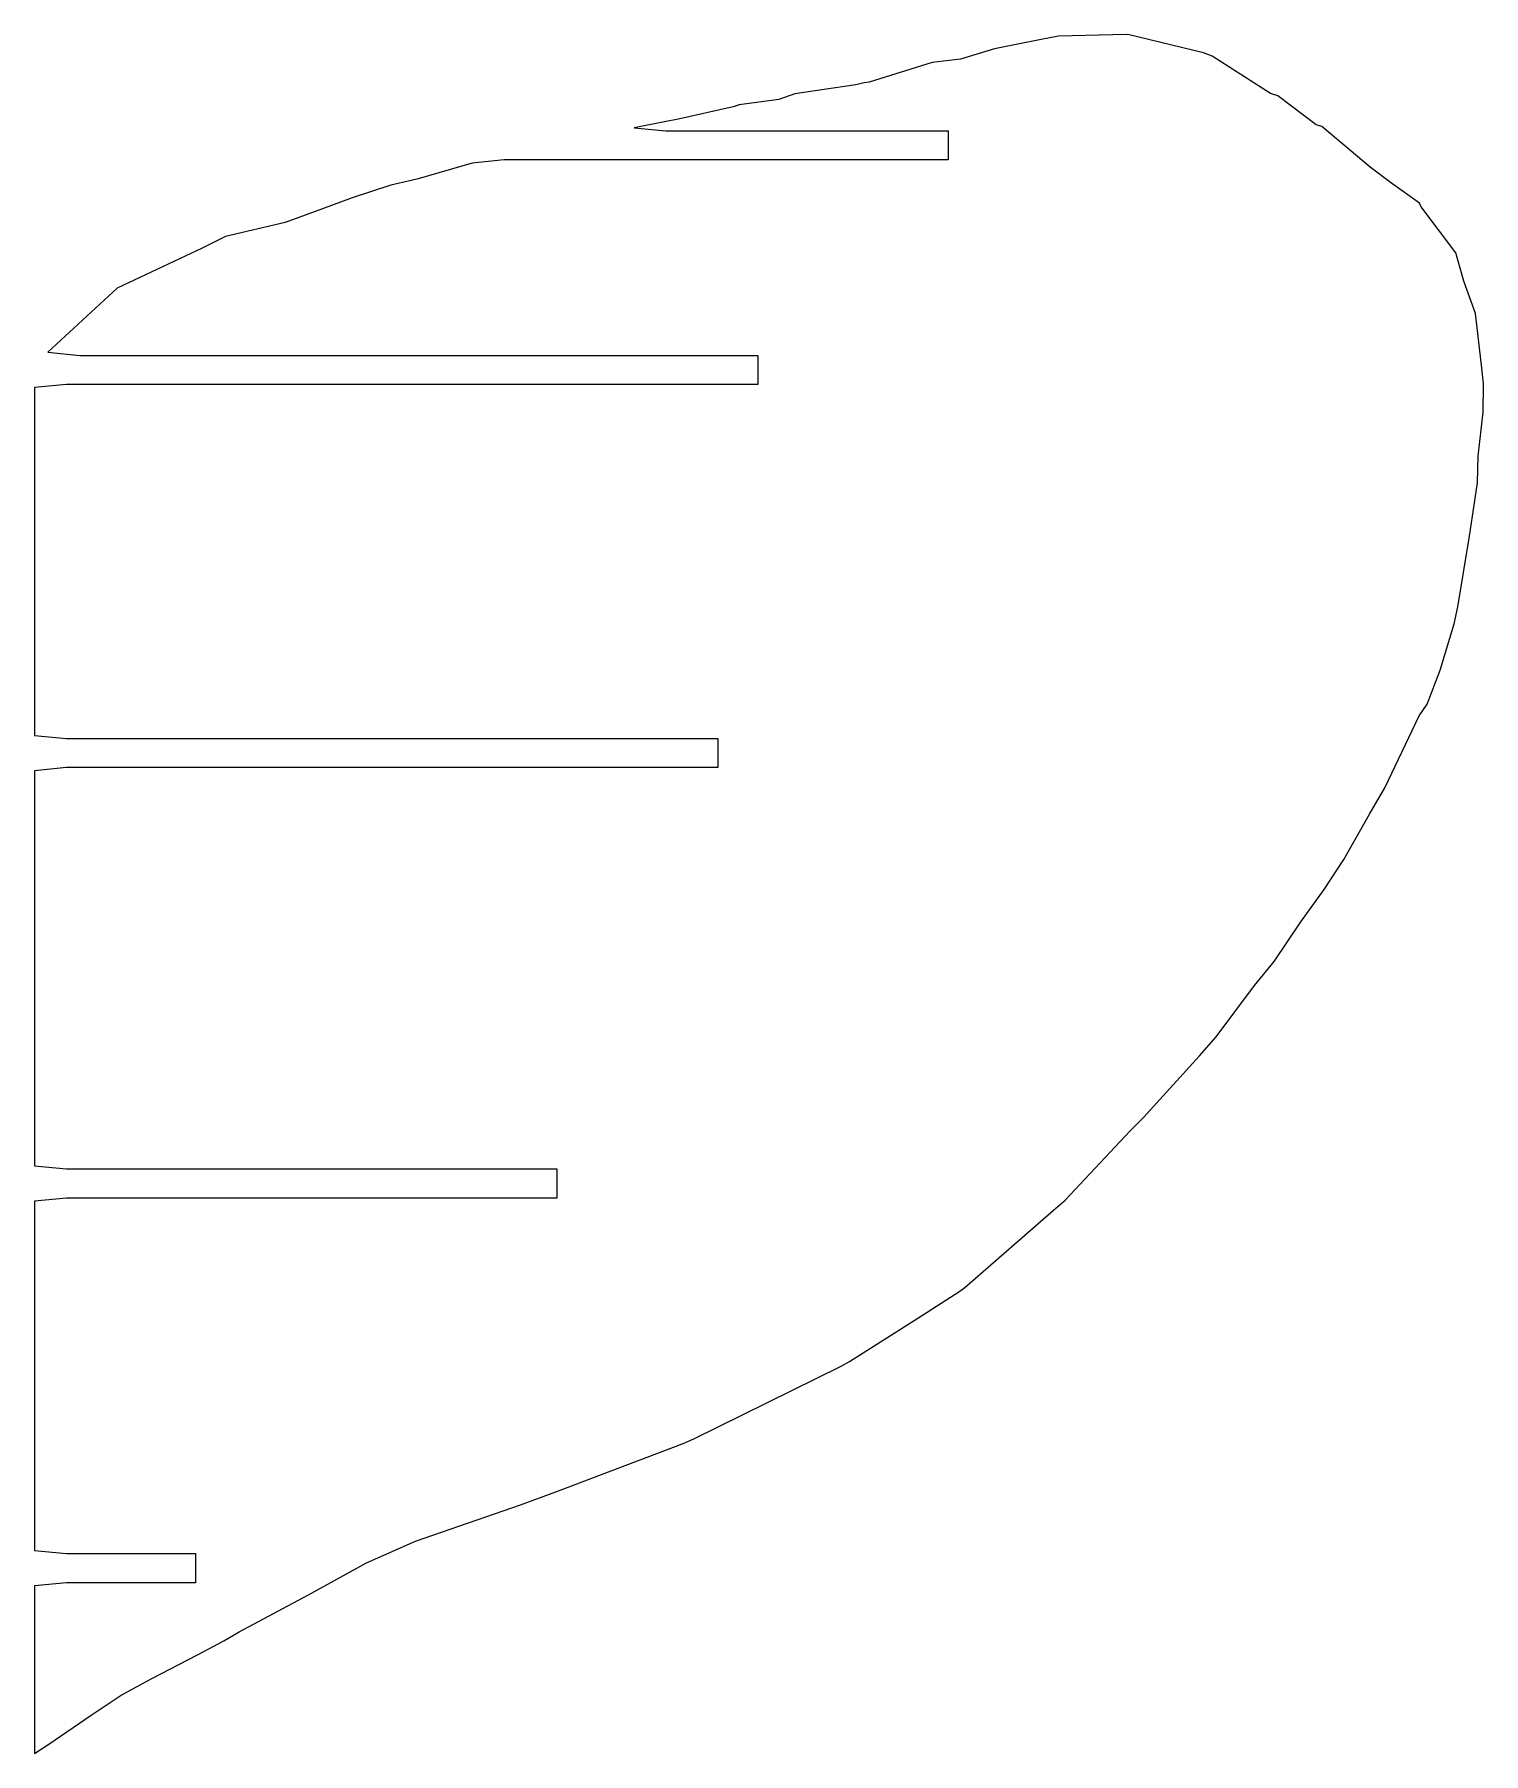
# Model space of a CAD drawing. Header units: inches. Extents: x -5 to 197, y 101 to 341.
import ezdxf

# ---------------------------------------------------------------- set-up
doc = ezdxf.new("R2010")
doc.units = ezdxf.units.IN
doc.header["$MEASUREMENT"] = 0
doc.layers.add('boundary', color=7, linetype='Continuous')

# ---------------------------------------------------------------- blocks, each defined once
blk = doc.blocks.new('block 2')
at = {"layer": 'boundary', "color": 5, "lineweight": 25, "true_color": 0x0000ff}
for points in [[(-4.71, 291.79), (-4.71, 243.35)], [(-4.71, 291.79), (-4.71, 243.35)], [(-4.71, 291.79), (-4.71, 291.79)], [(-4.71, 243.35), (-4.71, 243.35)]]:
    blk.add_lwpolyline(points, dxfattribs=at)
blk = doc.blocks.new('block 3')
at = {"layer": 'boundary', "color": 5, "lineweight": 25, "true_color": 0x0000ff}
for points in [[(-4.71, 243.35), (-0.26, 242.91)], [(-4.71, 243.35), (-0.26, 242.91)], [(-4.71, 243.35), (-4.71, 243.35)], [(-0.26, 242.91), (-0.26, 242.91)]]:
    blk.add_lwpolyline(points, dxfattribs=at)
blk = doc.blocks.new('block 4')
at = {"layer": 'boundary', "color": 5, "lineweight": 25, "true_color": 0x0000ff}
for points in [[(-0.26, 242.91), (90.51, 242.91)], [(-0.26, 242.91), (90.51, 242.91)], [(-0.26, 242.91), (-0.26, 242.91)], [(90.51, 242.91), (90.51, 242.91)]]:
    blk.add_lwpolyline(points, dxfattribs=at)
blk = doc.blocks.new('block 5')
at = {"layer": 'boundary', "color": 5, "lineweight": 25, "true_color": 0x0000ff}
for points in [[(90.51, 242.91), (90.51, 238.86)], [(90.51, 242.91), (90.51, 238.86)], [(90.51, 242.91), (90.51, 242.91)], [(90.51, 238.86), (90.51, 238.86)]]:
    blk.add_lwpolyline(points, dxfattribs=at)
blk = doc.blocks.new('block 6')
at = {"layer": 'boundary', "color": 5, "lineweight": 25, "true_color": 0x0000ff}
for points in [[(90.51, 238.86), (-0.26, 238.86)], [(90.51, 238.86), (-0.26, 238.86)], [(-0.26, 238.86), (-0.26, 238.86)], [(90.51, 238.86), (90.51, 238.86)]]:
    blk.add_lwpolyline(points, dxfattribs=at)
blk = doc.blocks.new('block 7')
at = {"layer": 'boundary', "color": 5, "lineweight": 25, "true_color": 0x0000ff}
for points in [[(-0.26, 238.86), (-4.71, 238.42)], [(-0.26, 238.86), (-4.71, 238.42)], [(-4.71, 238.42), (-4.71, 238.42)], [(-0.26, 238.86), (-0.26, 238.86)]]:
    blk.add_lwpolyline(points, dxfattribs=at)
blk = doc.blocks.new('block 8')
at = {"layer": 'boundary', "color": 5, "lineweight": 25, "true_color": 0x0000ff}
for points in [[(-4.71, 238.42), (-4.71, 183.38)], [(-4.71, 238.42), (-4.71, 183.38)], [(-4.71, 238.42), (-4.71, 238.42)], [(-4.71, 183.38), (-4.71, 183.38)]]:
    blk.add_lwpolyline(points, dxfattribs=at)
blk = doc.blocks.new('block 9')
at = {"layer": 'boundary', "color": 5, "lineweight": 25, "true_color": 0x0000ff}
for points in [[(-4.71, 183.38), (-0.26, 182.94)], [(-4.71, 183.38), (-0.26, 182.94)], [(-4.71, 183.38), (-4.71, 183.38)], [(-0.26, 182.94), (-0.26, 182.94)]]:
    blk.add_lwpolyline(points, dxfattribs=at)
blk = doc.blocks.new('block 10')
at = {"layer": 'boundary', "color": 5, "lineweight": 25, "true_color": 0x0000ff}
for points in [[(-0.26, 182.94), (68.08, 182.94)], [(-0.26, 182.94), (68.08, 182.94)], [(-0.26, 182.94), (-0.26, 182.94)], [(68.08, 182.94), (68.08, 182.94)]]:
    blk.add_lwpolyline(points, dxfattribs=at)
blk = doc.blocks.new('block 11')
at = {"layer": 'boundary', "color": 5, "lineweight": 25, "true_color": 0x0000ff}
for points in [[(68.08, 182.94), (68.08, 178.89)], [(68.08, 182.94), (68.08, 178.89)], [(68.08, 182.94), (68.08, 182.94)], [(68.08, 178.89), (68.08, 178.89)]]:
    blk.add_lwpolyline(points, dxfattribs=at)
blk = doc.blocks.new('block 12')
at = {"layer": 'boundary', "color": 5, "lineweight": 25, "true_color": 0x0000ff}
for points in [[(68.08, 178.89), (-0.26, 178.89)], [(68.08, 178.89), (-0.26, 178.89)], [(-0.26, 178.89), (-0.26, 178.89)], [(68.08, 178.89), (68.08, 178.89)]]:
    blk.add_lwpolyline(points, dxfattribs=at)
blk = doc.blocks.new('block 13')
at = {"layer": 'boundary', "color": 5, "lineweight": 25, "true_color": 0x0000ff}
for points in [[(-0.26, 178.89), (-4.71, 178.45)], [(-0.26, 178.89), (-4.71, 178.45)], [(-4.71, 178.45), (-4.71, 178.45)], [(-0.26, 178.89), (-0.26, 178.89)]]:
    blk.add_lwpolyline(points, dxfattribs=at)
blk = doc.blocks.new('block 14')
at = {"layer": 'boundary', "color": 5, "lineweight": 25, "true_color": 0x0000ff}
for points in [[(-4.71, 178.45), (-4.71, 129.79)], [(-4.71, 178.45), (-4.71, 129.79)], [(-4.71, 178.45), (-4.71, 178.45)], [(-4.71, 129.79), (-4.71, 129.79)]]:
    blk.add_lwpolyline(points, dxfattribs=at)
blk = doc.blocks.new('block 15')
at = {"layer": 'boundary', "color": 5, "lineweight": 25, "true_color": 0x0000ff}
for points in [[(-4.71, 129.79), (-0.26, 129.35)], [(-4.71, 129.79), (-0.26, 129.35)], [(-4.71, 129.79), (-4.71, 129.79)], [(-0.26, 129.35), (-0.26, 129.35)]]:
    blk.add_lwpolyline(points, dxfattribs=at)
blk = doc.blocks.new('block 16')
at = {"layer": 'boundary', "color": 5, "lineweight": 25, "true_color": 0x0000ff}
for points in [[(-0.26, 129.35), (17.73, 129.35)], [(-0.26, 129.35), (17.73, 129.35)], [(-0.26, 129.35), (-0.26, 129.35)], [(17.73, 129.35), (17.73, 129.35)]]:
    blk.add_lwpolyline(points, dxfattribs=at)
blk = doc.blocks.new('block 17')
at = {"layer": 'boundary', "color": 5, "lineweight": 25, "true_color": 0x0000ff}
for points in [[(17.73, 129.35), (17.73, 125.3)], [(17.73, 129.35), (17.73, 125.3)], [(17.73, 129.35), (17.73, 129.35)], [(17.73, 125.3), (17.73, 125.3)]]:
    blk.add_lwpolyline(points, dxfattribs=at)
blk = doc.blocks.new('block 18')
at = {"layer": 'boundary', "color": 5, "lineweight": 25, "true_color": 0x0000ff}
for points in [[(17.73, 125.3), (-0.26, 125.3)], [(17.73, 125.3), (-0.26, 125.3)], [(-0.26, 125.3), (-0.26, 125.3)], [(17.73, 125.3), (17.73, 125.3)]]:
    blk.add_lwpolyline(points, dxfattribs=at)
blk = doc.blocks.new('block 19')
at = {"layer": 'boundary', "color": 5, "lineweight": 25, "true_color": 0x0000ff}
for points in [[(-0.26, 125.3), (-4.71, 124.86)], [(-0.26, 125.3), (-4.71, 124.86)], [(-4.71, 124.86), (-4.71, 124.86)], [(-0.26, 125.3), (-0.26, 125.3)]]:
    blk.add_lwpolyline(points, dxfattribs=at)
blk = doc.blocks.new('block 20')
at = {"layer": 'boundary', "color": 5, "lineweight": 25, "true_color": 0x0000ff}
for points in [[(-4.71, 124.86), (-4.71, 101.49)], [(-4.71, 124.86), (-4.71, 101.49)], [(-4.71, 124.86), (-4.71, 124.86)], [(-4.71, 101.49), (-4.71, 101.49)]]:
    blk.add_lwpolyline(points, dxfattribs=at)
blk = doc.blocks.new('block 21')
at = {"layer": 'boundary', "color": 5, "lineweight": 25, "true_color": 0x0000ff}
for points in [[(-4.71, 101.49), (-2.69, 102.82)], [(-4.71, 101.49), (-2.69, 102.82)], [(-4.71, 101.49), (-4.71, 101.49)], [(-2.69, 102.82), (-2.69, 102.82)]]:
    blk.add_lwpolyline(points, dxfattribs=at)
blk = doc.blocks.new('block 22')
at = {"layer": 'boundary', "color": 5, "lineweight": 25, "true_color": 0x0000ff}
for points in [[(-2.69, 102.82), (3.21, 106.83)], [(-2.69, 102.82), (3.21, 106.83)], [(3.21, 106.83), (3.21, 106.83)], [(-2.69, 102.82), (-2.69, 102.82)]]:
    blk.add_lwpolyline(points, dxfattribs=at)
blk = doc.blocks.new('block 23')
at = {"layer": 'boundary', "color": 5, "lineweight": 25, "true_color": 0x0000ff}
for points in [[(3.21, 106.83), (7.38, 109.62)], [(3.21, 106.83), (7.38, 109.62)], [(7.38, 109.62), (7.38, 109.62)], [(3.21, 106.83), (3.21, 106.83)]]:
    blk.add_lwpolyline(points, dxfattribs=at)
blk = doc.blocks.new('block 24')
at = {"layer": 'boundary', "color": 5, "lineweight": 25, "true_color": 0x0000ff}
for points in [[(7.38, 109.62), (11.64, 111.96)], [(7.38, 109.62), (11.64, 111.96)], [(11.64, 111.96), (11.64, 111.96)], [(7.38, 109.62), (7.38, 109.62)]]:
    blk.add_lwpolyline(points, dxfattribs=at)
blk = doc.blocks.new('block 25')
at = {"layer": 'boundary', "color": 5, "lineweight": 25, "true_color": 0x0000ff}
for points in [[(11.64, 111.96), (17.99, 115.25)], [(11.64, 111.96), (17.99, 115.25)], [(17.99, 115.25), (17.99, 115.25)], [(11.64, 111.96), (11.64, 111.96)]]:
    blk.add_lwpolyline(points, dxfattribs=at)
blk = doc.blocks.new('block 26')
at = {"layer": 'boundary', "color": 5, "lineweight": 25, "true_color": 0x0000ff}
for points in [[(17.99, 115.25), (21.66, 117.19)], [(17.99, 115.25), (21.66, 117.19)], [(17.99, 115.25), (17.99, 115.25)], [(21.66, 117.19), (21.66, 117.19)]]:
    blk.add_lwpolyline(points, dxfattribs=at)
blk = doc.blocks.new('block 27')
at = {"layer": 'boundary', "color": 5, "lineweight": 25, "true_color": 0x0000ff}
for points in [[(21.66, 117.19), (23.83, 118.44)], [(21.66, 117.19), (23.83, 118.44)], [(23.83, 118.44), (23.83, 118.44)], [(21.66, 117.19), (21.66, 117.19)]]:
    blk.add_lwpolyline(points, dxfattribs=at)
blk = doc.blocks.new('block 28')
at = {"layer": 'boundary', "color": 5, "lineweight": 25, "true_color": 0x0000ff}
for points in [[(23.83, 118.44), (33.4, 123.55)], [(23.83, 118.44), (33.4, 123.55)], [(33.4, 123.55), (33.4, 123.55)], [(23.83, 118.44), (23.83, 118.44)]]:
    blk.add_lwpolyline(points, dxfattribs=at)
blk = doc.blocks.new('block 29')
at = {"layer": 'boundary', "color": 5, "lineweight": 25, "true_color": 0x0000ff}
for points in [[(33.4, 123.55), (41.53, 128.08)], [(33.4, 123.55), (41.53, 128.08)], [(41.53, 128.08), (41.53, 128.08)], [(33.4, 123.55), (33.4, 123.55)]]:
    blk.add_lwpolyline(points, dxfattribs=at)
blk = doc.blocks.new('block 30')
at = {"layer": 'boundary', "color": 5, "lineweight": 25, "true_color": 0x0000ff}
for points in [[(41.53, 128.08), (48.36, 131.08)], [(41.53, 128.08), (48.36, 131.08)], [(48.36, 131.08), (48.36, 131.08)], [(41.53, 128.08), (41.53, 128.08)]]:
    blk.add_lwpolyline(points, dxfattribs=at)
blk = doc.blocks.new('block 31')
at = {"layer": 'boundary', "color": 5, "lineweight": 25, "true_color": 0x0000ff}
for points in [[(48.36, 131.08), (62.98, 136.14)], [(48.36, 131.08), (62.98, 136.14)], [(62.98, 136.14), (62.98, 136.14)], [(48.36, 131.08), (48.36, 131.08)]]:
    blk.add_lwpolyline(points, dxfattribs=at)
blk = doc.blocks.new('block 32')
at = {"layer": 'boundary', "color": 5, "lineweight": 25, "true_color": 0x0000ff}
for points in [[(62.98, 136.14), (67.94, 137.97)], [(62.98, 136.14), (67.94, 137.97)], [(67.94, 137.97), (67.94, 137.97)], [(62.98, 136.14), (62.98, 136.14)]]:
    blk.add_lwpolyline(points, dxfattribs=at)
blk = doc.blocks.new('block 33')
at = {"layer": 'boundary', "color": 5, "lineweight": 25, "true_color": 0x0000ff}
for points in [[(67.94, 137.97), (85.65, 144.68)], [(67.94, 137.97), (85.65, 144.68)], [(85.65, 144.68), (85.65, 144.68)], [(67.94, 137.97), (67.94, 137.97)]]:
    blk.add_lwpolyline(points, dxfattribs=at)
blk = doc.blocks.new('block 34')
at = {"layer": 'boundary', "color": 5, "lineweight": 25, "true_color": 0x0000ff}
for points in [[(85.65, 144.68), (87.13, 145.36)], [(85.65, 144.68), (87.13, 145.36)], [(85.65, 144.68), (85.65, 144.68)], [(87.13, 145.36), (87.13, 145.36)]]:
    blk.add_lwpolyline(points, dxfattribs=at)
blk = doc.blocks.new('block 35')
at = {"layer": 'boundary', "color": 5, "lineweight": 25, "true_color": 0x0000ff}
for points in [[(87.13, 145.36), (107.67, 155.47)], [(87.13, 145.36), (107.67, 155.47)], [(107.67, 155.47), (107.67, 155.47)], [(87.13, 145.36), (87.13, 145.36)]]:
    blk.add_lwpolyline(points, dxfattribs=at)
blk = doc.blocks.new('block 36')
at = {"layer": 'boundary', "color": 5, "lineweight": 25, "true_color": 0x0000ff}
for points in [[(107.67, 155.47), (108.81, 156.13)], [(107.67, 155.47), (108.81, 156.13)], [(108.81, 156.13), (108.81, 156.13)], [(107.67, 155.47), (107.67, 155.47)]]:
    blk.add_lwpolyline(points, dxfattribs=at)
blk = doc.blocks.new('block 37')
at = {"layer": 'boundary', "color": 5, "lineweight": 25, "true_color": 0x0000ff}
for points in [[(108.81, 156.13), (118.35, 162.14)], [(108.81, 156.13), (118.35, 162.14)], [(118.35, 162.14), (118.35, 162.14)], [(108.81, 156.13), (108.81, 156.13)]]:
    blk.add_lwpolyline(points, dxfattribs=at)
blk = doc.blocks.new('block 38')
at = {"layer": 'boundary', "color": 5, "lineweight": 25, "true_color": 0x0000ff}
for points in [[(118.35, 162.14), (124.21, 165.9)], [(118.35, 162.14), (124.21, 165.9)], [(124.21, 165.9), (124.21, 165.9)], [(118.35, 162.14), (118.35, 162.14)]]:
    blk.add_lwpolyline(points, dxfattribs=at)
blk = doc.blocks.new('block 39')
at = {"layer": 'boundary', "color": 5, "lineweight": 25, "true_color": 0x0000ff}
for points in [[(124.21, 165.9), (124.92, 166.41)], [(124.21, 165.9), (124.92, 166.41)], [(124.21, 165.9), (124.21, 165.9)], [(124.92, 166.41), (124.92, 166.41)]]:
    blk.add_lwpolyline(points, dxfattribs=at)
blk = doc.blocks.new('block 40')
at = {"layer": 'boundary', "color": 5, "lineweight": 25, "true_color": 0x0000ff}
for points in [[(124.92, 166.41), (137.27, 177.18)], [(124.92, 166.41), (137.27, 177.18)], [(137.27, 177.18), (137.27, 177.18)], [(124.92, 166.41), (124.92, 166.41)]]:
    blk.add_lwpolyline(points, dxfattribs=at)
blk = doc.blocks.new('block 41')
at = {"layer": 'boundary', "color": 5, "lineweight": 25, "true_color": 0x0000ff}
for points in [[(137.27, 177.18), (138.87, 178.58)], [(137.27, 177.18), (138.87, 178.58)], [(138.87, 178.58), (138.87, 178.58)], [(137.27, 177.18), (137.27, 177.18)]]:
    blk.add_lwpolyline(points, dxfattribs=at)
blk = doc.blocks.new('block 42')
at = {"layer": 'boundary', "color": 5, "lineweight": 25, "true_color": 0x0000ff}
for points in [[(138.87, 178.58), (147.93, 188.25)], [(138.87, 178.58), (147.93, 188.25)], [(147.93, 188.25), (147.93, 188.25)], [(138.87, 178.58), (138.87, 178.58)]]:
    blk.add_lwpolyline(points, dxfattribs=at)
blk = doc.blocks.new('block 43')
at = {"layer": 'boundary', "color": 5, "lineweight": 25, "true_color": 0x0000ff}
for points in [[(147.93, 188.25), (149.8, 190.1)], [(147.93, 188.25), (149.8, 190.1)], [(149.8, 190.1), (149.8, 190.1)], [(147.93, 188.25), (147.93, 188.25)]]:
    blk.add_lwpolyline(points, dxfattribs=at)
blk = doc.blocks.new('block 44')
at = {"layer": 'boundary', "color": 5, "lineweight": 25, "true_color": 0x0000ff}
for points in [[(149.8, 190.1), (157.58, 198.71)], [(149.8, 190.1), (157.58, 198.71)], [(157.58, 198.71), (157.58, 198.71)], [(149.8, 190.1), (149.8, 190.1)]]:
    blk.add_lwpolyline(points, dxfattribs=at)
blk = doc.blocks.new('block 45')
at = {"layer": 'boundary', "color": 5, "lineweight": 25, "true_color": 0x0000ff}
for points in [[(157.58, 198.71), (159.9, 201.35)], [(157.58, 198.71), (159.9, 201.35)], [(159.9, 201.35), (159.9, 201.35)], [(157.58, 198.71), (157.58, 198.71)]]:
    blk.add_lwpolyline(points, dxfattribs=at)
blk = doc.blocks.new('block 46')
at = {"layer": 'boundary', "color": 5, "lineweight": 25, "true_color": 0x0000ff}
for points in [[(159.9, 201.35), (165.26, 208.49)], [(159.9, 201.35), (165.26, 208.49)], [(165.26, 208.49), (165.26, 208.49)], [(159.9, 201.35), (159.9, 201.35)]]:
    blk.add_lwpolyline(points, dxfattribs=at)
blk = doc.blocks.new('block 47')
at = {"layer": 'boundary', "color": 5, "lineweight": 25, "true_color": 0x0000ff}
for points in [[(165.26, 208.49), (168, 211.82)], [(165.26, 208.49), (168, 211.82)], [(168, 211.82), (168, 211.82)], [(165.26, 208.49), (165.26, 208.49)]]:
    blk.add_lwpolyline(points, dxfattribs=at)
blk = doc.blocks.new('block 48')
at = {"layer": 'boundary', "color": 5, "lineweight": 25, "true_color": 0x0000ff}
for points in [[(168, 211.82), (171.71, 217.35)], [(168, 211.82), (171.71, 217.35)], [(171.71, 217.35), (171.71, 217.35)], [(168, 211.82), (168, 211.82)]]:
    blk.add_lwpolyline(points, dxfattribs=at)
blk = doc.blocks.new('block 49')
at = {"layer": 'boundary', "color": 5, "lineweight": 25, "true_color": 0x0000ff}
for points in [[(171.71, 217.35), (174.95, 221.85)], [(171.71, 217.35), (174.95, 221.85)], [(174.95, 221.85), (174.95, 221.85)], [(171.71, 217.35), (171.71, 217.35)]]:
    blk.add_lwpolyline(points, dxfattribs=at)
blk = doc.blocks.new('block 50')
at = {"layer": 'boundary', "color": 5, "lineweight": 25, "true_color": 0x0000ff}
for points in [[(174.95, 221.85), (177.71, 226.07)], [(174.95, 221.85), (177.71, 226.07)], [(177.71, 226.07), (177.71, 226.07)], [(174.95, 221.85), (174.95, 221.85)]]:
    blk.add_lwpolyline(points, dxfattribs=at)
blk = doc.blocks.new('block 51')
at = {"layer": 'boundary', "color": 5, "lineweight": 25, "true_color": 0x0000ff}
for points in [[(177.71, 226.07), (181.27, 232.39)], [(177.71, 226.07), (181.27, 232.39)], [(181.27, 232.39), (181.27, 232.39)], [(177.71, 226.07), (177.71, 226.07)]]:
    blk.add_lwpolyline(points, dxfattribs=at)
blk = doc.blocks.new('block 52')
at = {"layer": 'boundary', "color": 5, "lineweight": 25, "true_color": 0x0000ff}
for points in [[(181.27, 232.39), (183.41, 236.04)], [(181.27, 232.39), (183.41, 236.04)], [(183.41, 236.04), (183.41, 236.04)], [(181.27, 232.39), (181.27, 232.39)]]:
    blk.add_lwpolyline(points, dxfattribs=at)
blk = doc.blocks.new('block 53')
at = {"layer": 'boundary', "color": 5, "lineweight": 25, "true_color": 0x0000ff}
for points in [[(183.41, 236.04), (188.17, 246.09)], [(183.41, 236.04), (188.17, 246.09)], [(188.17, 246.09), (188.17, 246.09)], [(183.41, 236.04), (183.41, 236.04)]]:
    blk.add_lwpolyline(points, dxfattribs=at)
blk = doc.blocks.new('block 54')
at = {"layer": 'boundary', "color": 5, "lineweight": 25, "true_color": 0x0000ff}
for points in [[(188.17, 246.09), (189.28, 247.68)], [(188.17, 246.09), (189.28, 247.68)], [(189.28, 247.68), (189.28, 247.68)], [(188.17, 246.09), (188.17, 246.09)]]:
    blk.add_lwpolyline(points, dxfattribs=at)
blk = doc.blocks.new('block 55')
at = {"layer": 'boundary', "color": 5, "lineweight": 25, "true_color": 0x0000ff}
for points in [[(189.28, 247.68), (191.1, 252.45)], [(189.28, 247.68), (191.1, 252.45)], [(191.1, 252.45), (191.1, 252.45)], [(189.28, 247.68), (189.28, 247.68)]]:
    blk.add_lwpolyline(points, dxfattribs=at)
blk = doc.blocks.new('block 56')
at = {"layer": 'boundary', "color": 5, "lineweight": 25, "true_color": 0x0000ff}
for points in [[(191.1, 252.45), (193.07, 258.88)], [(191.1, 252.45), (193.07, 258.88)], [(193.07, 258.88), (193.07, 258.88)], [(191.1, 252.45), (191.1, 252.45)]]:
    blk.add_lwpolyline(points, dxfattribs=at)
blk = doc.blocks.new('block 57')
at = {"layer": 'boundary', "color": 5, "lineweight": 25, "true_color": 0x0000ff}
for points in [[(193.07, 258.88), (193.56, 261.23)], [(193.07, 258.88), (193.56, 261.23)], [(193.56, 261.23), (193.56, 261.23)], [(193.07, 258.88), (193.07, 258.88)]]:
    blk.add_lwpolyline(points, dxfattribs=at)
blk = doc.blocks.new('block 58')
at = {"layer": 'boundary', "color": 5, "lineweight": 25, "true_color": 0x0000ff}
for points in [[(193.56, 261.23), (195.2, 271.11)], [(193.56, 261.23), (195.2, 271.11)], [(195.2, 271.11), (195.2, 271.11)], [(193.56, 261.23), (193.56, 261.23)]]:
    blk.add_lwpolyline(points, dxfattribs=at)
blk = doc.blocks.new('block 59')
at = {"layer": 'boundary', "color": 5, "lineweight": 25, "true_color": 0x0000ff}
for points in [[(195.2, 271.11), (196.33, 278.51)], [(195.2, 271.11), (196.33, 278.51)], [(196.33, 278.51), (196.33, 278.51)], [(195.2, 271.11), (195.2, 271.11)]]:
    blk.add_lwpolyline(points, dxfattribs=at)
blk = doc.blocks.new('block 60')
at = {"layer": 'boundary', "color": 5, "lineweight": 25, "true_color": 0x0000ff}
for points in [[(196.33, 278.51), (196.42, 282.25)], [(196.33, 278.51), (196.42, 282.25)], [(196.42, 282.25), (196.42, 282.25)], [(196.33, 278.51), (196.33, 278.51)]]:
    blk.add_lwpolyline(points, dxfattribs=at)
blk = doc.blocks.new('block 61')
at = {"layer": 'boundary', "color": 5, "lineweight": 25, "true_color": 0x0000ff}
for points in [[(196.42, 282.25), (197.11, 288.38)], [(196.42, 282.25), (197.11, 288.38)], [(197.11, 288.38), (197.11, 288.38)], [(196.42, 282.25), (196.42, 282.25)]]:
    blk.add_lwpolyline(points, dxfattribs=at)
blk = doc.blocks.new('block 62')
at = {"layer": 'boundary', "color": 5, "lineweight": 25, "true_color": 0x0000ff}
for points in [[(197.11, 288.38), (197.16, 292.34)], [(197.11, 288.38), (197.16, 292.34)], [(197.16, 292.34), (197.16, 292.34)], [(197.11, 288.38), (197.11, 288.38)]]:
    blk.add_lwpolyline(points, dxfattribs=at)
blk = doc.blocks.new('block 63')
at = {"layer": 'boundary', "color": 5, "lineweight": 25, "true_color": 0x0000ff}
for points in [[(197.16, 292.34), (196.86, 294.9)], [(197.16, 292.34), (196.86, 294.9)], [(196.86, 294.9), (196.86, 294.9)], [(197.16, 292.34), (197.16, 292.34)]]:
    blk.add_lwpolyline(points, dxfattribs=at)
blk = doc.blocks.new('block 64')
at = {"layer": 'boundary', "color": 5, "lineweight": 25, "true_color": 0x0000ff}
for points in [[(196.86, 294.9), (196.02, 302.11)], [(196.86, 294.9), (196.02, 302.11)], [(196.02, 302.11), (196.02, 302.11)], [(196.86, 294.9), (196.86, 294.9)]]:
    blk.add_lwpolyline(points, dxfattribs=at)
blk = doc.blocks.new('block 65')
at = {"layer": 'boundary', "color": 5, "lineweight": 25, "true_color": 0x0000ff}
for points in [[(196.02, 302.11), (194.43, 306.61)], [(196.02, 302.11), (194.43, 306.61)], [(194.43, 306.61), (194.43, 306.61)], [(196.02, 302.11), (196.02, 302.11)]]:
    blk.add_lwpolyline(points, dxfattribs=at)
blk = doc.blocks.new('block 66')
at = {"layer": 'boundary', "color": 5, "lineweight": 25, "true_color": 0x0000ff}
for points in [[(194.43, 306.61), (193.29, 310.56)], [(194.43, 306.61), (193.29, 310.56)], [(193.29, 310.56), (193.29, 310.56)], [(194.43, 306.61), (194.43, 306.61)]]:
    blk.add_lwpolyline(points, dxfattribs=at)
blk = doc.blocks.new('block 67')
at = {"layer": 'boundary', "color": 5, "lineweight": 25, "true_color": 0x0000ff}
for points in [[(193.29, 310.56), (188.47, 316.99)], [(193.29, 310.56), (188.47, 316.99)], [(188.47, 316.99), (188.47, 316.99)], [(193.29, 310.56), (193.29, 310.56)]]:
    blk.add_lwpolyline(points, dxfattribs=at)
blk = doc.blocks.new('block 68')
at = {"layer": 'boundary', "color": 5, "lineweight": 25, "true_color": 0x0000ff}
for points in [[(188.47, 316.99), (188.22, 317.48)], [(188.47, 316.99), (188.22, 317.48)], [(188.22, 317.48), (188.22, 317.48)], [(188.47, 316.99), (188.47, 316.99)]]:
    blk.add_lwpolyline(points, dxfattribs=at)
blk = doc.blocks.new('block 69')
at = {"layer": 'boundary', "color": 5, "lineweight": 25, "true_color": 0x0000ff}
for points in [[(188.22, 317.48), (184.18, 320.37)], [(188.22, 317.48), (184.18, 320.37)], [(184.18, 320.37), (184.18, 320.37)], [(188.22, 317.48), (188.22, 317.48)]]:
    blk.add_lwpolyline(points, dxfattribs=at)
blk = doc.blocks.new('block 70')
at = {"layer": 'boundary', "color": 5, "lineweight": 25, "true_color": 0x0000ff}
for points in [[(184.18, 320.37), (181.35, 322.49)], [(184.18, 320.37), (181.35, 322.49)], [(181.35, 322.49), (181.35, 322.49)], [(184.18, 320.37), (184.18, 320.37)]]:
    blk.add_lwpolyline(points, dxfattribs=at)
blk = doc.blocks.new('block 71')
at = {"layer": 'boundary', "color": 5, "lineweight": 25, "true_color": 0x0000ff}
for points in [[(181.35, 322.49), (174.61, 328.15)], [(181.35, 322.49), (174.61, 328.15)], [(174.61, 328.15), (174.61, 328.15)], [(181.35, 322.49), (181.35, 322.49)]]:
    blk.add_lwpolyline(points, dxfattribs=at)
blk = doc.blocks.new('block 72')
at = {"layer": 'boundary', "color": 5, "lineweight": 25, "true_color": 0x0000ff}
for points in [[(174.61, 328.15), (173.82, 328.42)], [(174.61, 328.15), (173.82, 328.42)], [(173.82, 328.42), (173.82, 328.42)], [(174.61, 328.15), (174.61, 328.15)]]:
    blk.add_lwpolyline(points, dxfattribs=at)
blk = doc.blocks.new('block 73')
at = {"layer": 'boundary', "color": 5, "lineweight": 25, "true_color": 0x0000ff}
for points in [[(173.82, 328.42), (168.5, 332.42)], [(173.82, 328.42), (168.5, 332.42)], [(168.5, 332.42), (168.5, 332.42)], [(173.82, 328.42), (173.82, 328.42)]]:
    blk.add_lwpolyline(points, dxfattribs=at)
blk = doc.blocks.new('block 74')
at = {"layer": 'boundary', "color": 5, "lineweight": 25, "true_color": 0x0000ff}
for points in [[(168.5, 332.42), (167.48, 332.79)], [(168.5, 332.42), (167.48, 332.79)], [(167.48, 332.79), (167.48, 332.79)], [(168.5, 332.42), (168.5, 332.42)]]:
    blk.add_lwpolyline(points, dxfattribs=at)
blk = doc.blocks.new('block 75')
at = {"layer": 'boundary', "color": 5, "lineweight": 25, "true_color": 0x0000ff}
for points in [[(167.48, 332.79), (159.37, 337.98)], [(167.48, 332.79), (159.37, 337.98)], [(159.37, 337.98), (159.37, 337.98)], [(167.48, 332.79), (167.48, 332.79)]]:
    blk.add_lwpolyline(points, dxfattribs=at)
blk = doc.blocks.new('block 76')
at = {"layer": 'boundary', "color": 5, "lineweight": 25, "true_color": 0x0000ff}
for points in [[(159.37, 337.98), (158.14, 338.45)], [(159.37, 337.98), (158.14, 338.45)], [(158.14, 338.45), (158.14, 338.45)], [(159.37, 337.98), (159.37, 337.98)]]:
    blk.add_lwpolyline(points, dxfattribs=at)
blk = doc.blocks.new('block 77')
at = {"layer": 'boundary', "color": 5, "lineweight": 25, "true_color": 0x0000ff}
for points in [[(158.14, 338.45), (147.61, 341)], [(158.14, 338.45), (147.61, 341)], [(147.61, 341), (147.61, 341)], [(158.14, 338.45), (158.14, 338.45)]]:
    blk.add_lwpolyline(points, dxfattribs=at)
blk = doc.blocks.new('block 78')
at = {"layer": 'boundary', "color": 5, "lineweight": 25, "true_color": 0x0000ff}
for points in [[(147.61, 341), (145.53, 340.94)], [(147.61, 341), (145.53, 340.94)], [(145.53, 340.94), (145.53, 340.94)], [(147.61, 341), (147.61, 341)]]:
    blk.add_lwpolyline(points, dxfattribs=at)
blk = doc.blocks.new('block 79')
at = {"layer": 'boundary', "color": 5, "lineweight": 25, "true_color": 0x0000ff}
for points in [[(145.53, 340.94), (137.94, 340.76)], [(145.53, 340.94), (137.94, 340.76)], [(137.94, 340.76), (137.94, 340.76)], [(145.53, 340.94), (145.53, 340.94)]]:
    blk.add_lwpolyline(points, dxfattribs=at)
blk = doc.blocks.new('block 80')
at = {"layer": 'boundary', "color": 5, "lineweight": 25, "true_color": 0x0000ff}
for points in [[(137.94, 340.76), (135.54, 340.27)], [(137.94, 340.76), (135.54, 340.27)], [(135.54, 340.27), (135.54, 340.27)], [(137.94, 340.76), (137.94, 340.76)]]:
    blk.add_lwpolyline(points, dxfattribs=at)
blk = doc.blocks.new('block 81')
at = {"layer": 'boundary', "color": 5, "lineweight": 25, "true_color": 0x0000ff}
for points in [[(135.54, 340.27), (129.04, 338.98)], [(135.54, 340.27), (129.04, 338.98)], [(135.54, 340.27), (135.54, 340.27)], [(129.04, 338.98), (129.04, 338.98)]]:
    blk.add_lwpolyline(points, dxfattribs=at)
blk = doc.blocks.new('block 82')
at = {"layer": 'boundary', "color": 5, "lineweight": 25, "true_color": 0x0000ff}
for points in [[(129.04, 338.98), (124.28, 337.57)], [(129.04, 338.98), (124.28, 337.57)], [(129.04, 338.98), (129.04, 338.98)], [(124.28, 337.57), (124.28, 337.57)]]:
    blk.add_lwpolyline(points, dxfattribs=at)
blk = doc.blocks.new('block 83')
at = {"layer": 'boundary', "color": 5, "lineweight": 25, "true_color": 0x0000ff}
for points in [[(124.28, 337.57), (120.36, 337.07)], [(124.28, 337.57), (120.36, 337.07)], [(120.36, 337.07), (120.36, 337.07)], [(124.28, 337.57), (124.28, 337.57)]]:
    blk.add_lwpolyline(points, dxfattribs=at)
blk = doc.blocks.new('block 84')
at = {"layer": 'boundary', "color": 5, "lineweight": 25, "true_color": 0x0000ff}
for points in [[(120.36, 337.07), (111.58, 334.36)], [(120.36, 337.07), (111.58, 334.36)], [(120.36, 337.07), (120.36, 337.07)], [(111.58, 334.36), (111.58, 334.36)]]:
    blk.add_lwpolyline(points, dxfattribs=at)
blk = doc.blocks.new('block 85')
at = {"layer": 'boundary', "color": 5, "lineweight": 25, "true_color": 0x0000ff}
for points in [[(111.58, 334.36), (110.86, 334.26)], [(111.58, 334.36), (110.86, 334.26)], [(110.86, 334.26), (110.86, 334.26)], [(111.58, 334.36), (111.58, 334.36)]]:
    blk.add_lwpolyline(points, dxfattribs=at)
blk = doc.blocks.new('block 86')
at = {"layer": 'boundary', "color": 5, "lineweight": 25, "true_color": 0x0000ff}
for points in [[(110.86, 334.26), (109.72, 333.99)], [(110.86, 334.26), (109.72, 333.99)], [(109.72, 333.99), (109.72, 333.99)], [(110.86, 334.26), (110.86, 334.26)]]:
    blk.add_lwpolyline(points, dxfattribs=at)
blk = doc.blocks.new('block 87')
at = {"layer": 'boundary', "color": 5, "lineweight": 25, "true_color": 0x0000ff}
for points in [[(109.72, 333.99), (101.24, 332.71)], [(109.72, 333.99), (101.24, 332.71)], [(109.72, 333.99), (109.72, 333.99)], [(101.24, 332.71), (101.24, 332.71)]]:
    blk.add_lwpolyline(points, dxfattribs=at)
blk = doc.blocks.new('block 88')
at = {"layer": 'boundary', "color": 5, "lineweight": 25, "true_color": 0x0000ff}
for points in [[(101.24, 332.71), (99, 331.95)], [(101.24, 332.71), (99, 331.95)], [(99, 331.95), (99, 331.95)], [(101.24, 332.71), (101.24, 332.71)]]:
    blk.add_lwpolyline(points, dxfattribs=at)
blk = doc.blocks.new('block 89')
at = {"layer": 'boundary', "color": 5, "lineweight": 25, "true_color": 0x0000ff}
for points in [[(99, 331.95), (93.47, 331.19)], [(99, 331.95), (93.47, 331.19)], [(93.47, 331.19), (93.47, 331.19)], [(99, 331.95), (99, 331.95)]]:
    blk.add_lwpolyline(points, dxfattribs=at)
blk = doc.blocks.new('block 90')
at = {"layer": 'boundary', "color": 5, "lineweight": 25, "true_color": 0x0000ff}
for points in [[(93.47, 331.19), (92.61, 330.89)], [(93.47, 331.19), (92.61, 330.89)], [(92.61, 330.89), (92.61, 330.89)], [(93.47, 331.19), (93.47, 331.19)]]:
    blk.add_lwpolyline(points, dxfattribs=at)
blk = doc.blocks.new('block 91')
at = {"layer": 'boundary', "color": 5, "lineweight": 25, "true_color": 0x0000ff}
for points in [[(92.61, 330.89), (84.79, 329.15)], [(92.61, 330.89), (84.79, 329.15)], [(92.61, 330.89), (92.61, 330.89)], [(84.79, 329.15), (84.79, 329.15)]]:
    blk.add_lwpolyline(points, dxfattribs=at)
blk = doc.blocks.new('block 92')
at = {"layer": 'boundary', "color": 5, "lineweight": 25, "true_color": 0x0000ff}
for points in [[(84.79, 329.15), (83.75, 328.94)], [(84.79, 329.15), (83.75, 328.94)], [(83.75, 328.94), (83.75, 328.94)], [(84.79, 329.15), (84.79, 329.15)]]:
    blk.add_lwpolyline(points, dxfattribs=at)
blk = doc.blocks.new('block 93')
at = {"layer": 'boundary', "color": 5, "lineweight": 25, "true_color": 0x0000ff}
for points in [[(83.75, 328.94), (78.82, 328)], [(83.75, 328.94), (78.82, 328)], [(83.75, 328.94), (83.75, 328.94)], [(78.82, 328), (78.82, 328)]]:
    blk.add_lwpolyline(points, dxfattribs=at)
blk = doc.blocks.new('block 94')
at = {"layer": 'boundary', "color": 5, "lineweight": 25, "true_color": 0x0000ff}
for points in [[(78.82, 328), (83.27, 327.56)], [(78.82, 328), (83.27, 327.56)], [(78.82, 328), (78.82, 328)], [(83.27, 327.56), (83.27, 327.56)]]:
    blk.add_lwpolyline(points, dxfattribs=at)
blk = doc.blocks.new('block 95')
at = {"layer": 'boundary', "color": 5, "lineweight": 25, "true_color": 0x0000ff}
for points in [[(83.27, 327.56), (122.58, 327.56)], [(83.27, 327.56), (122.58, 327.56)], [(83.27, 327.56), (83.27, 327.56)], [(122.58, 327.56), (122.58, 327.56)]]:
    blk.add_lwpolyline(points, dxfattribs=at)
blk = doc.blocks.new('block 96')
at = {"layer": 'boundary', "color": 5, "lineweight": 25, "true_color": 0x0000ff}
for points in [[(122.58, 327.56), (122.58, 323.51)], [(122.58, 327.56), (122.58, 323.51)], [(122.58, 327.56), (122.58, 327.56)], [(122.58, 323.51), (122.58, 323.51)]]:
    blk.add_lwpolyline(points, dxfattribs=at)
blk = doc.blocks.new('block 97')
at = {"layer": 'boundary', "color": 5, "lineweight": 25, "true_color": 0x0000ff}
for points in [[(122.58, 323.51), (60.72, 323.51)], [(122.58, 323.51), (60.72, 323.51)], [(60.72, 323.51), (60.72, 323.51)], [(122.58, 323.51), (122.58, 323.51)]]:
    blk.add_lwpolyline(points, dxfattribs=at)
blk = doc.blocks.new('block 98')
at = {"layer": 'boundary', "color": 5, "lineweight": 25, "true_color": 0x0000ff}
for points in [[(60.72, 323.51), (56.26, 323.07)], [(60.72, 323.51), (56.26, 323.07)], [(60.72, 323.51), (60.72, 323.51)], [(56.26, 323.07), (56.26, 323.07)]]:
    blk.add_lwpolyline(points, dxfattribs=at)
blk = doc.blocks.new('block 99')
at = {"layer": 'boundary', "color": 5, "lineweight": 25, "true_color": 0x0000ff}
for points in [[(56.26, 323.07), (48.75, 320.89)], [(56.26, 323.07), (48.75, 320.89)], [(56.26, 323.07), (56.26, 323.07)], [(48.75, 320.89), (48.75, 320.89)]]:
    blk.add_lwpolyline(points, dxfattribs=at)
blk = doc.blocks.new('block 100')
at = {"layer": 'boundary', "color": 5, "lineweight": 25, "true_color": 0x0000ff}
for points in [[(48.75, 320.89), (47.79, 320.64)], [(48.75, 320.89), (47.79, 320.64)], [(47.79, 320.64), (47.79, 320.64)], [(48.75, 320.89), (48.75, 320.89)]]:
    blk.add_lwpolyline(points, dxfattribs=at)
blk = doc.blocks.new('block 101')
at = {"layer": 'boundary', "color": 5, "lineweight": 25, "true_color": 0x0000ff}
for points in [[(47.79, 320.64), (44.92, 319.98)], [(47.79, 320.64), (44.92, 319.98)], [(44.92, 319.98), (44.92, 319.98)], [(47.79, 320.64), (47.79, 320.64)]]:
    blk.add_lwpolyline(points, dxfattribs=at)
blk = doc.blocks.new('block 102')
at = {"layer": 'boundary', "color": 5, "lineweight": 25, "true_color": 0x0000ff}
for points in [[(44.92, 319.98), (39.54, 318.21)], [(44.92, 319.98), (39.54, 318.21)], [(44.92, 319.98), (44.92, 319.98)], [(39.54, 318.21), (39.54, 318.21)]]:
    blk.add_lwpolyline(points, dxfattribs=at)
blk = doc.blocks.new('block 103')
at = {"layer": 'boundary', "color": 5, "lineweight": 25, "true_color": 0x0000ff}
for points in [[(39.54, 318.21), (35.42, 316.71)], [(39.54, 318.21), (35.42, 316.71)], [(35.42, 316.71), (35.42, 316.71)], [(39.54, 318.21), (39.54, 318.21)]]:
    blk.add_lwpolyline(points, dxfattribs=at)
blk = doc.blocks.new('block 104')
at = {"layer": 'boundary', "color": 5, "lineweight": 25, "true_color": 0x0000ff}
for points in [[(35.42, 316.71), (30.22, 314.8)], [(35.42, 316.71), (30.22, 314.8)], [(35.42, 316.71), (35.42, 316.71)], [(30.22, 314.8), (30.22, 314.8)]]:
    blk.add_lwpolyline(points, dxfattribs=at)
blk = doc.blocks.new('block 105')
at = {"layer": 'boundary', "color": 5, "lineweight": 25, "true_color": 0x0000ff}
for points in [[(30.22, 314.8), (21.9, 312.83)], [(30.22, 314.8), (21.9, 312.83)], [(30.22, 314.8), (30.22, 314.8)], [(21.9, 312.83), (21.9, 312.83)]]:
    blk.add_lwpolyline(points, dxfattribs=at)
blk = doc.blocks.new('block 106')
at = {"layer": 'boundary', "color": 5, "lineweight": 25, "true_color": 0x0000ff}
for points in [[(21.9, 312.83), (18.66, 311.21)], [(21.9, 312.83), (18.66, 311.21)], [(21.9, 312.83), (21.9, 312.83)], [(18.66, 311.21), (18.66, 311.21)]]:
    blk.add_lwpolyline(points, dxfattribs=at)
blk = doc.blocks.new('block 107')
at = {"layer": 'boundary', "color": 5, "lineweight": 25, "true_color": 0x0000ff}
for points in [[(18.66, 311.21), (6.83, 305.65)], [(18.66, 311.21), (6.83, 305.65)], [(18.66, 311.21), (18.66, 311.21)], [(6.83, 305.65), (6.83, 305.65)]]:
    blk.add_lwpolyline(points, dxfattribs=at)
blk = doc.blocks.new('block 108')
at = {"layer": 'boundary', "color": 5, "lineweight": 25, "true_color": 0x0000ff}
for points in [[(6.83, 305.65), (-2.85, 296.72)], [(6.83, 305.65), (-2.85, 296.72)], [(6.83, 305.65), (6.83, 305.65)], [(-2.85, 296.72), (-2.85, 296.72)]]:
    blk.add_lwpolyline(points, dxfattribs=at)
blk = doc.blocks.new('block 109')
at = {"layer": 'boundary', "color": 5, "lineweight": 25, "true_color": 0x0000ff}
for points in [[(-2.85, 296.72), (1.6, 296.28)], [(-2.85, 296.72), (1.6, 296.28)], [(-2.85, 296.72), (-2.85, 296.72)], [(1.6, 296.28), (1.6, 296.28)]]:
    blk.add_lwpolyline(points, dxfattribs=at)
blk = doc.blocks.new('block 110')
at = {"layer": 'boundary', "color": 5, "lineweight": 25, "true_color": 0x0000ff}
for points in [[(1.6, 296.28), (96.05, 296.28)], [(1.6, 296.28), (96.05, 296.28)], [(1.6, 296.28), (1.6, 296.28)], [(96.05, 296.28), (96.05, 296.28)]]:
    blk.add_lwpolyline(points, dxfattribs=at)
blk = doc.blocks.new('block 111')
at = {"layer": 'boundary', "color": 5, "lineweight": 25, "true_color": 0x0000ff}
for points in [[(96.05, 296.28), (96.05, 292.23)], [(96.05, 296.28), (96.05, 292.23)], [(96.05, 296.28), (96.05, 296.28)], [(96.05, 292.23), (96.05, 292.23)]]:
    blk.add_lwpolyline(points, dxfattribs=at)
blk = doc.blocks.new('block 112')
at = {"layer": 'boundary', "color": 5, "lineweight": 25, "true_color": 0x0000ff}
for points in [[(96.05, 292.23), (-0.26, 292.23)], [(96.05, 292.23), (-0.26, 292.23)], [(-0.26, 292.23), (-0.26, 292.23)], [(96.05, 292.23), (96.05, 292.23)]]:
    blk.add_lwpolyline(points, dxfattribs=at)
blk = doc.blocks.new('block 113')
at = {"layer": 'boundary', "color": 5, "lineweight": 25, "true_color": 0x0000ff}
for points in [[(-0.26, 292.23), (-4.71, 291.79)], [(-0.26, 292.23), (-4.71, 291.79)], [(-0.26, 292.23), (-0.26, 292.23)], [(-4.71, 291.79), (-4.71, 291.79)]]:
    blk.add_lwpolyline(points, dxfattribs=at)

msp = doc.modelspace()

# ---------------------------------------------------------------- block references
at = {"layer": 'boundary'}
for name in ['block 81', 'block 80', 'block 79', 'block 78', 'block 77', 'block 82', 'block 76', 'block 75', 'block 84', 'block 83', 'block 87', 'block 86', 'block 85', 'block 91', 'block 90', 'block 89', 'block 88', 'block 74', 'block 73', 'block 93', 'block 92', 'block 72', 'block 71', 'block 94', 'block 95', 'block 96', 'block 98', 'block 97', 'block 99', 'block 70', 'block 102', 'block 101', 'block 100', 'block 69', 'block 104', 'block 103', 'block 68', 'block 67', 'block 105', 'block 106', 'block 107', 'block 66', 'block 65', 'block 108', 'block 64', 'block 109', 'block 110', 'block 111', 'block 63', 'block 113', 'block 112', 'block 62', 'block 2', 'block 61', 'block 60', 'block 59', 'block 58', 'block 57', 'block 56', 'block 55', 'block 54', 'block 53', 'block 3', 'block 4', 'block 5', 'block 7', 'block 8', 'block 6', 'block 52', 'block 51', 'block 50', 'block 49', 'block 48', 'block 47', 'block 46', 'block 45', 'block 44', 'block 43', 'block 42', 'block 9', 'block 10', 'block 11', 'block 13', 'block 14', 'block 12', 'block 41', 'block 40', 'block 38', 'block 39', 'block 37', 'block 36', 'block 35', 'block 33', 'block 34', 'block 32', 'block 31', 'block 15', 'block 16', 'block 17', 'block 30', 'block 29', 'block 19', 'block 20', 'block 18', 'block 28', 'block 27', 'block 25', 'block 26', 'block 24', 'block 23', 'block 22', 'block 21']:
    msp.add_blockref(name, (0, 0), dxfattribs=at)

doc.saveas('drawing.dxf')
